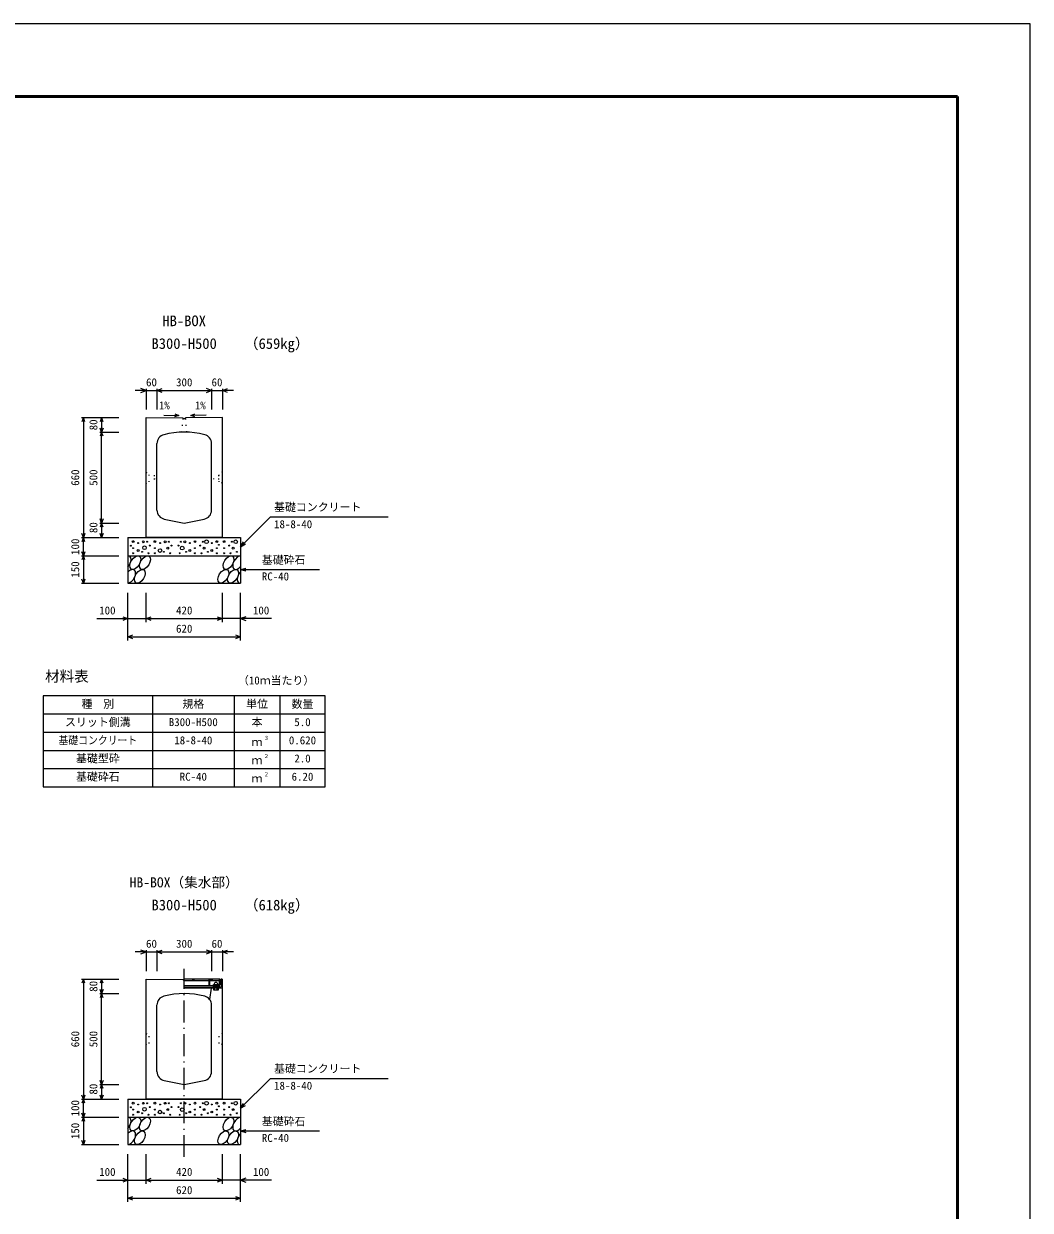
# Model space of a CAD drawing. Units: millimetres, scale not verified. Extents: x -8390 to 25210, y 0 to 11880.
# Drawn here: x 19678 to 25210, y 5357 to 11880 of the extents above; entities that cross this region are included whole.
import ezdxf
from ezdxf.enums import TextEntityAlignment as Align

# ---------------------------------------------------------------- set-up
doc = ezdxf.new("R2010")
doc.units = ezdxf.units.MM
doc.header["$LTSCALE"] = 20
doc.linetypes.add('DASHED_DOTTED', pattern=[9.25, 6, -1.5, 0.25, -1.5])
doc.linetypes.add('DOTTED', pattern=[1.75, 0.25, -1.5])
for name, color, linetype, lineweight in [('Defpoints_3', 5, 'Continuous', 25), ('DIM', 7, 'Continuous', 25), ('HATCH', 6, 'Continuous', 25), ('HYO', 3, 'Continuous', 25), ('HYO2', 4, 'Continuous', 25), ('OUTLINE', 3, 'Continuous', 25), ('OUTLINE2', 4, 'DOTTED', 25), ('TXT', 7, 'Continuous', 25), ('WAKU', 3, 'Continuous', 50)]:
    doc.layers.add(name, color=color, linetype=linetype, lineweight=lineweight)
doc.styles.add('ＭＳ ゴシック', font='')
doc.styles.get('ＭＳ ゴシック').set_extended_font_data('MS Gothic')

msp = doc.modelspace()

# ---------------------------------------------------------------- linework, layer by layer
at = {"layer": 'Defpoints_3'}
for p, q in [((25210, 11880), (8410, 11880)), ((25210, 0), (25210, 11880))]:
    msp.add_line(p, q, dxfattribs=at)
at = {"layer": 'DIM'}
for p, q in [((20350, 9863.55), (20290, 9863.55)), ((20350, 9863.55), (20321.81, 9873.81)), ((20321.81, 9853.29), (20350, 9863.55)), ((20350, 9873.55), (20350, 9758.55)), ((20350, 9863.55), (20410, 9863.55)), ((20410, 9863.55), (20438.19, 9873.81)), ((20410, 9873.55), (20410, 9758.55)), ((20410, 9863.55), (20710, 9863.55)), ((20438.19, 9853.29), (20410, 9863.55)), ((20710, 9863.55), (20681.81, 9873.81)), ((20681.81, 9853.29), (20710, 9863.55)), ((20710, 9873.55), (20710, 9758.55)), ((20710, 9863.55), (20770, 9863.55)), ((20770, 9863.55), (20798.19, 9873.81)), ((20770, 9873.55), (20770, 9758.55)), ((20798.19, 9853.29), (20770, 9863.55)), ((20830, 9863.55), (20770, 9863.55)), ((20447.27, 9728.53), (20529.74, 9726.96)), ((20529.74, 9726.96), (20507.03, 9719.18)), ((20507.34, 9735.59), (20529.74, 9726.96)), ((20596.15, 9726.89), (20618.54, 9735.53)), ((20680.02, 9728.49), (20596.15, 9726.89)), ((20618.85, 9719.12), (20596.15, 9726.89)), ((19995.8, 9714.62), (20200, 9714.62)), ((20005.8, 9714.62), (19997.59, 9692.07)), ((20005.8, 9714.62), (20005.8, 9054.62)), ((20014.01, 9692.07), (20005.8, 9714.62)), ((20105.8, 9714.62), (20097.59, 9692.07)), ((20105.8, 9634.62), (20097.59, 9657.17)), ((20105.8, 9714.62), (20105.8, 9634.62)), ((20114.01, 9692.07), (20105.8, 9714.62)), ((20114.01, 9657.17), (20105.8, 9634.62)), ((20095.8, 9634.62), (20200, 9634.62)), ((20105.8, 9634.62), (20097.59, 9612.07)), ((20105.8, 9134.62), (20105.8, 9634.62)), ((20114.01, 9612.07), (20105.8, 9634.62)), ((20095.8, 9134.62), (20200, 9134.62)), ((20105.8, 9134.62), (20097.59, 9157.17)), ((20105.8, 9134.62), (20097.59, 9112.07)), ((20114.01, 9157.17), (20105.8, 9134.62)), ((20105.8, 9134.62), (20105.8, 9054.62)), ((20114.01, 9112.07), (20105.8, 9134.62)), ((21033.65, 9168.27), (20870, 9004.62)), ((21033.65, 9168.27), (21680.53, 9168.27)), ((20005.8, 9054.62), (19997.59, 9077.17)), ((20014.01, 9077.17), (20005.8, 9054.62)), ((20105.8, 9054.62), (20097.59, 9077.17)), ((20114.01, 9077.17), (20105.8, 9054.62)), ((19995.8, 9054.62), (20200, 9054.62)), ((20005.8, 9054.62), (19997.59, 9032.07)), ((20005.8, 8954.62), (20005.8, 9054.62)), ((20014.01, 9032.07), (20005.8, 9054.62)), ((20870, 9004.62), (20885, 9030.6)), ((20870, 9004.62), (20895.98, 9019.62)), ((19995.8, 8954.62), (20200, 8954.62)), ((20005.8, 8954.62), (19997.59, 8977.17)), ((20005.8, 8954.62), (19997.59, 8932.07)), ((20014.01, 8977.17), (20005.8, 8954.62)), ((20005.8, 8954.62), (20005.8, 8804.62)), ((20014.01, 8932.07), (20005.8, 8954.62)), ((20870, 8879.62), (20898.98, 8887.39)), ((20870, 8879.62), (21303.31, 8879.62)), ((20870, 8879.62), (20898.98, 8871.86)), ((20005.8, 8804.62), (19997.59, 8827.17)), ((20014.01, 8827.17), (20005.8, 8804.62)), ((19995.8, 8804.62), (20200, 8804.62)), ((20250, 8489.11), (20250, 8751.45)), ((20350, 8589.11), (20350, 8751.45)), ((20770, 8589.11), (20770, 8751.45)), ((20870, 8489.11), (20870, 8751.45)), ((20221.81, 8619.37), (20250, 8609.11)), ((20350, 8609.11), (20378.19, 8619.37)), ((20741.81, 8619.37), (20770, 8609.11)), ((20898.19, 8619.37), (20870, 8609.11)), ((20080, 8609.11), (20250, 8609.11)), ((20250, 8609.11), (20221.81, 8598.85)), ((20250, 8609.11), (20350, 8609.11)), ((20350, 8609.11), (20770, 8609.11)), ((20378.19, 8598.85), (20350, 8609.11)), ((20770, 8609.11), (20741.81, 8598.85)), ((20870, 8609.11), (20770, 8609.11)), ((21040, 8609.11), (20870, 8609.11)), ((20870, 8609.11), (20898.19, 8598.85)), ((20250, 8509.11), (20278.19, 8519.37)), ((20250, 8509.11), (20870, 8509.11)), ((20278.19, 8498.85), (20250, 8509.11)), ((20841.81, 8519.37), (20870, 8509.11)), ((20870, 8509.11), (20841.81, 8498.85)), ((20350, 6776.78), (20321.81, 6787.04)), ((20350, 6786.78), (20350, 6671.78)), ((20410, 6776.78), (20438.19, 6787.04)), ((20410, 6786.78), (20410, 6671.78)), ((20710, 6776.78), (20681.81, 6787.04)), ((20710, 6786.78), (20710, 6671.78)), ((20770, 6776.78), (20798.19, 6787.04)), ((20770, 6786.78), (20770, 6671.78)), ((20350, 6776.78), (20290, 6776.78)), ((20321.81, 6766.52), (20350, 6776.78)), ((20350, 6776.78), (20410, 6776.78)), ((20410, 6776.78), (20710, 6776.78)), ((20438.19, 6766.52), (20410, 6776.78)), ((20681.81, 6766.52), (20710, 6776.78)), ((20710, 6776.78), (20770, 6776.78)), ((20798.19, 6766.52), (20770, 6776.78)), ((20830, 6776.78), (20770, 6776.78)), ((19995.8, 6627.65), (20200, 6627.65)), ((20005.8, 6627.65), (19997.59, 6605.1)), ((20005.8, 6627.65), (20005.8, 5967.65)), ((20014.01, 6605.1), (20005.8, 6627.65)), ((20105.8, 6627.65), (20097.59, 6605.1)), ((20105.8, 6627.65), (20105.8, 6547.65)), ((20114.01, 6605.1), (20105.8, 6627.65)), ((20095.8, 6547.65), (20200, 6547.65)), ((20105.8, 6547.65), (20097.59, 6570.2)), ((20105.8, 6547.65), (20097.59, 6525.1)), ((20114.01, 6570.2), (20105.8, 6547.65)), ((20105.8, 6047.65), (20105.8, 6547.65)), ((20114.01, 6525.1), (20105.8, 6547.65)), ((20105.8, 6047.65), (20097.59, 6070.2)), ((20114.01, 6070.2), (20105.8, 6047.65)), ((21033.65, 6081.3), (20870, 5917.65)), ((21033.65, 6081.3), (21680.53, 6081.3)), ((20095.8, 6047.65), (20200, 6047.65)), ((20105.8, 6047.65), (20097.59, 6025.1)), ((20105.8, 6047.65), (20105.8, 5967.65)), ((20114.01, 6025.1), (20105.8, 6047.65)), ((19995.8, 5967.65), (20200, 5967.65)), ((20005.8, 5967.65), (19997.59, 5990.2)), ((20005.8, 5967.65), (19997.59, 5945.1)), ((20014.01, 5990.2), (20005.8, 5967.65)), ((20005.8, 5867.65), (20005.8, 5967.65)), ((20014.01, 5945.1), (20005.8, 5967.65)), ((20105.8, 5967.65), (20097.59, 5990.2)), ((20114.01, 5990.2), (20105.8, 5967.65)), ((20870, 5917.65), (20885, 5943.63)), ((20005.8, 5867.65), (19997.59, 5890.2)), ((20014.01, 5890.2), (20005.8, 5867.65)), ((20870, 5917.65), (20895.98, 5932.65)), ((19995.8, 5867.65), (20200, 5867.65)), ((20005.8, 5867.65), (19997.59, 5845.1)), ((20005.8, 5867.65), (20005.8, 5717.65)), ((20014.01, 5845.1), (20005.8, 5867.65)), ((20870, 5792.65), (20898.98, 5800.41)), ((20870, 5792.65), (21303.31, 5792.65)), ((20870, 5792.65), (20898.98, 5784.88)), ((19995.8, 5717.65), (20200, 5717.65)), ((20005.8, 5717.65), (19997.59, 5740.2)), ((20014.01, 5740.2), (20005.8, 5717.65)), ((20250, 5402.13), (20250, 5664.48)), ((20350, 5502.13), (20350, 5664.48)), ((20770, 5502.13), (20770, 5664.48)), ((20870, 5402.13), (20870, 5664.48)), ((20080, 5522.13), (20250, 5522.13)), ((20221.81, 5532.39), (20250, 5522.13)), ((20250, 5522.13), (20221.81, 5511.87)), ((20250, 5522.13), (20350, 5522.13)), ((20350, 5522.13), (20378.19, 5532.39)), ((20350, 5522.13), (20770, 5522.13)), ((20378.19, 5511.87), (20350, 5522.13)), ((20741.81, 5532.39), (20770, 5522.13)), ((20770, 5522.13), (20741.81, 5511.87)), ((20870, 5522.13), (20770, 5522.13)), ((20898.19, 5532.39), (20870, 5522.13)), ((21040, 5522.13), (20870, 5522.13)), ((20870, 5522.13), (20898.19, 5511.87)), ((20250, 5422.13), (20278.19, 5432.39)), ((20250, 5422.13), (20870, 5422.13)), ((20278.19, 5411.87), (20250, 5422.13)), ((20841.81, 5432.39), (20870, 5422.13)), ((20870, 5422.13), (20841.81, 5411.87))]:
    msp.add_line(p, q, dxfattribs=at)
at = {"layer": 'DIM', "linetype": 'DASHED_DOTTED'}
msp.add_line((20560, 5649.58), (20560, 6683.95), dxfattribs=at)
at = {"layer": 'HATCH'}
for p, q in [((20758, 6627.85), (20560, 6627.85)), ((20560, 6619.85), (20696, 6619.85)), ((20560, 6591.85), (20753.5, 6591.85)), ((20607, 6621.85), (20607, 6627.85)), ((20613, 6621.85), (20607, 6621.85)), ((20613, 6627.85), (20613, 6621.85)), ((20696, 6627.85), (20696, 6591.85)), ((20700.5, 6591.85), (20700.5, 6627.85)), ((20700.5, 6619.85), (20753.5, 6619.85)), ((20707, 6621.85), (20707, 6627.85)), ((20713, 6621.85), (20707, 6621.85)), ((20713, 6627.85), (20713, 6621.85)), ((20720.14, 6597.85), (20747.86, 6597.85)), ((20720.14, 6585.35), (20720.14, 6597.85)), ((20727.07, 6585.35), (20727.07, 6597.85)), ((20740.93, 6585.35), (20740.93, 6597.85)), ((20747.86, 6597.85), (20747.86, 6585.35)), ((20753.5, 6583.85), (20753.5, 6627.85)), ((20758, 6595.85), (20753.5, 6595.85)), ((20758, 6627.85), (20758, 6595.85)), ((20762, 6627.85), (20762, 6586.85)), ((20768, 6627.85), (20762, 6627.85)), ((20768, 6627.85), (20768, 6577.85)), ((20560, 6583.85), (20759, 6583.85)), ((20717.5, 6585.35), (20750.5, 6585.35)), ((20717.5, 6583.85), (20717.5, 6585.35)), ((20734, 6583.85), (20717.5, 6583.85)), ((20718, 6583.85), (20718, 6577.85)), ((20768, 6577.85), (20718, 6577.85)), ((20747.86, 6585.35), (20720.14, 6585.35)), ((20747.86, 6577.85), (20720.14, 6577.85)), ((20720.14, 6577.85), (20720.14, 6567.85)), ((20720.14, 6567.85), (20747.86, 6567.85)), ((20727.07, 6567.85), (20727.07, 6577.85)), ((20750.5, 6583.85), (20734, 6583.85)), ((20740.93, 6567.85), (20740.93, 6577.85)), ((20747.86, 6567.85), (20747.86, 6577.85)), ((20750.5, 6585.35), (20750.5, 6583.85))]:
    msp.add_line(p, q, dxfattribs=at)
for centre, radius in [((20266.48, 9009.88), 2.5), ((20278.89, 9032.67), 5), ((20306.93, 9024.8), 2.5), ((20334.97, 9031.8), 5), ((20341.51, 8998.79), 10), ((20356, 9031.8), 2.5), ((20370.02, 9010.79), 2.5), ((20398.89, 9032.67), 5), ((20426.93, 9024.8), 2.5), ((20454.97, 9031.8), 5), ((20476, 9031.8), 2.5), ((20490.02, 9010.79), 2.5), ((20527.84, 9010.79), 2.5), ((20548.87, 8996.78), 10), ((20541.86, 9031.8), 2.5), ((20562.89, 9031.8), 5), ((20590.92, 9024.8), 2.5), ((20618.96, 9032.67), 5), ((20647.84, 9010.79), 2.5), ((20661.86, 9031.8), 2.5), ((20682.89, 9031.8), 10), ((20710.92, 9024.8), 2.5), ((20738.96, 9032.67), 5), ((20750.3, 9015.11), 2.5), ((20778.81, 9032.67), 5), ((20807.68, 9010.79), 2.5), ((20821.7, 9031.8), 2.5), ((20842.73, 9031.8), 10), ((20278.89, 8996.78), 2.5), ((20278.89, 8968.77), 2.5), ((20306.93, 8983.65), 5), ((20327.96, 8976.65), 2.5), ((20363.01, 8968.77), 2.5), ((20398.89, 8996.78), 2.5), ((20398.89, 8968.77), 2.5), ((20426.93, 8983.65), 10), ((20447.96, 8976.65), 2.5), ((20468.99, 8996.78), 5), ((20483.01, 8968.77), 2.5), ((20534.85, 8968.77), 2.5), ((20569.89, 8976.65), 2.5), ((20590.92, 8983.65), 5), ((20618.96, 8996.78), 2.5), ((20618.96, 8968.77), 2.5), ((20654.85, 8968.77), 2.5), ((20668.87, 8996.78), 5), ((20689.89, 8976.65), 2.5), ((20710.92, 8983.65), 5), ((20738.96, 8996.78), 2.5), ((20738.96, 8968.77), 2.5), ((20778.81, 8996.78), 2.5), ((20778.81, 8968.77), 2.5), ((20814.69, 8968.77), 2.5), ((20828.71, 8996.78), 5), ((20849.74, 8976.65), 2.5), ((20278.89, 5945.7), 5), ((20306.93, 5937.82), 2.5), ((20334.97, 5944.83), 5), ((20356, 5944.83), 2.5), ((20398.89, 5945.7), 5), ((20426.93, 5937.82), 2.5), ((20454.97, 5944.83), 5), ((20476, 5944.83), 2.5), ((20541.86, 5944.83), 2.5), ((20562.89, 5944.83), 5), ((20590.92, 5937.82), 2.5), ((20618.96, 5945.7), 5), ((20661.86, 5944.83), 2.5), ((20682.89, 5944.83), 10), ((20710.92, 5937.82), 2.5), ((20738.96, 5945.7), 5), ((20778.81, 5945.7), 5), ((20821.7, 5944.83), 2.5), ((20842.73, 5944.83), 10), ((20266.48, 5922.91), 2.5), ((20278.89, 5909.81), 2.5), ((20278.89, 5881.8), 2.5), ((20306.93, 5896.68), 5), ((20327.96, 5889.67), 2.5), ((20341.51, 5911.81), 10), ((20363.01, 5881.8), 2.5), ((20370.02, 5923.81), 2.5), ((20398.89, 5909.81), 2.5), ((20398.89, 5881.8), 2.5), ((20426.93, 5896.68), 10), ((20447.96, 5889.67), 2.5), ((20468.99, 5909.81), 5), ((20483.01, 5881.8), 2.5), ((20490.02, 5923.81), 2.5), ((20527.84, 5923.81), 2.5), ((20534.85, 5881.8), 2.5), ((20548.87, 5909.81), 10), ((20569.9, 5889.67), 2.5), ((20590.92, 5896.68), 5), ((20618.96, 5909.81), 2.5), ((20618.96, 5881.8), 2.5), ((20647.84, 5923.81), 2.5), ((20654.85, 5881.8), 2.5), ((20668.87, 5909.81), 5), ((20689.9, 5889.67), 2.5), ((20710.92, 5896.68), 5), ((20738.96, 5909.81), 2.5), ((20738.96, 5881.8), 2.5), ((20750.3, 5928.13), 2.5), ((20778.81, 5909.81), 2.5), ((20778.81, 5881.8), 2.5), ((20807.68, 5923.81), 2.5), ((20814.69, 5881.8), 2.5), ((20828.71, 5909.81), 5), ((20849.74, 5889.67), 2.5)]:
    msp.add_circle(centre, radius, dxfattribs=at)
for centre, radius, start, end in [((20734, 6597.85), 11, 0, 180), ((20759, 6586.85), 3, 270, 0)]:
    msp.add_arc(centre, radius, start, end, dxfattribs=at)
for centre, start_param, end_param in [((20237.64, 8917.1), 4.385593, 6.6745444), ((20856.14, 8917.1), 0.3357715, 4.4411806), ((20262.96, 8842.11), 3.5111464, 7.548991), ((20881.46, 8842.11), 1.2110787, 3.5658734), ((20237.64, 5830.13), 4.385593, 6.6745444), ((20856.14, 5830.13), 0.3357715, 4.4411806), ((20262.96, 5755.14), 3.5111464, 7.548991), ((20881.46, 5755.14), 1.2110787, 3.5658734)]:
    msp.add_ellipse(centre, major_axis=(21.81, 35.31), ratio=0.5792, start_param=start_param, end_param=end_param, dxfattribs=at)
for centre in [(20290.84, 8917.1), (20344.05, 8917.1), (20802.93, 8917.1), (20316.16, 8842.11), (20775.04, 8842.11), (20828.25, 8842.11), (20290.84, 5830.13), (20344.05, 5830.13), (20802.93, 5830.13), (20316.17, 5755.14), (20775.05, 5755.14), (20828.25, 5755.14)]:
    msp.add_ellipse(centre, major_axis=(21.81, 35.31), ratio=0.5792, dxfattribs=at)
at = {"layer": 'HYO'}
for p, q in [((21335, 8185.16), (19785, 8185.16)), ((19785, 8185.16), (19785, 7685.16)), ((20385, 8185.16), (20385, 7685.16)), ((20835, 8185.16), (20835, 7685.16)), ((21085, 8185.16), (21085, 7685.16)), ((21335, 7685.16), (21335, 8185.16)), ((19785, 8085.16), (21335, 8085.16)), ((19785, 7685.16), (21335, 7685.16))]:
    msp.add_line(p, q, dxfattribs=at)
at = {"layer": 'HYO2'}
for p, q in [((19785, 7985.16), (21335, 7985.16)), ((19785, 7885.16), (21335, 7885.16)), ((19785, 7785.16), (21335, 7785.16))]:
    msp.add_line(p, q, dxfattribs=at)
at = {"layer": 'OUTLINE'}
for p, q in [((20350, 9714.62), (20552.5, 9712.6)), ((20350, 9054.62), (20350, 9714.62)), ((20554, 9709.52), (20552.5, 9712.6)), ((20554, 9709.52), (20566, 9709.52)), ((20566, 9709.52), (20567.5, 9712.6)), ((20770, 9714.62), (20567.5, 9712.6)), ((20770, 9054.62), (20770, 9714.62)), ((20410, 9205.61), (20410, 9571.92)), ((20710, 9205.61), (20710, 9571.92)), ((20450.19, 9156.58), (20560, 9134.62)), ((20560, 9134.62), (20669.81, 9156.58)), ((20250, 9054.62), (20250, 8954.62)), ((20250, 9054.62), (20870, 9054.62)), ((20770, 9054.62), (20350, 9054.62)), ((20870, 9054.62), (20870, 8954.62)), ((20250, 8954.62), (20250, 8804.62)), ((20250, 8954.62), (20870, 8954.62)), ((20870, 8954.62), (20870, 8804.62)), ((20250, 8804.62), (20870, 8804.62)), ((20350, 5967.65), (20350, 6627.85)), ((20350, 6627.85), (20552.5, 6625.82)), ((20554, 6622.75), (20552.5, 6625.82)), ((20554, 6622.75), (20560, 6622.75)), ((20770, 6577.85), (20560, 6577.85)), ((20700, 6515.15), (20710, 6577.85)), ((20770, 5967.65), (20770, 6577.85)), ((20410, 6118.64), (20410, 6484.95)), ((20710, 6118.64), (20710, 6484.95)), ((20450.19, 6069.61), (20560, 6047.65)), ((20560, 6047.65), (20669.81, 6069.61)), ((20250, 5967.65), (20250, 5867.65)), ((20250, 5967.65), (20870, 5967.65)), ((20770, 5967.65), (20350, 5967.65)), ((20870, 5967.65), (20870, 5867.65)), ((20250, 5867.65), (20250, 5717.65)), ((20250, 5867.65), (20870, 5867.65)), ((20870, 5867.65), (20870, 5717.65)), ((20250, 5717.65), (20870, 5717.65))]:
    msp.add_line(p, q, dxfattribs=at)
for centre, radius, start, end in [((20460, 9571.92), 50, 104.47751, 180), ((20560, 9184.62), 450, 75.52249, 104.47751), ((20660, 9571.92), 50, 0, 75.52249), ((20460, 9205.61), 50, 180, 258.69007), ((20660, 9205.61), 50, 281.30993, 0), ((20460, 6485.15), 50, 104.47751, 180), ((20560, 6097.85), 450, 75.52249, 104.47751), ((20660, 6485.15), 50, 0, 75.52249), ((20460, 6118.64), 50, 180, 258.69007), ((20660, 6118.64), 50, 281.30993, 0)]:
    msp.add_arc(centre, radius, start, end, dxfattribs=at)
at = {"layer": 'OUTLINE2'}
for p, q in [((20547.5, 9634.45), (20554, 9709.52)), ((20566, 9709.52), (20572.5, 9634.45)), ((20350, 9414.62), (20368, 9408.59)), ((20368, 9360.62), (20368, 9408.59)), ((20770, 9414.62), (20752, 9408.62)), ((20752, 9360.62), (20752, 9408.62)), ((20350, 9354.62), (20368, 9360.62)), ((20398, 9393.62), (20368, 9393.62)), ((20398, 9375.62), (20368, 9375.62)), ((20398, 9375.62), (20398, 9393.62)), ((20722, 9375.62), (20722, 9393.62)), ((20752, 9393.62), (20722, 9393.62)), ((20752, 9375.62), (20722, 9375.62)), ((20770, 9354.62), (20752, 9360.62)), ((20350, 6327.65), (20368, 6321.62)), ((20350, 6267.65), (20368, 6273.65)), ((20368, 6273.65), (20368, 6321.62)), ((20770, 6327.65), (20752, 6321.65)), ((20752, 6273.65), (20752, 6321.65)), ((20770, 6267.65), (20752, 6273.65))]:
    msp.add_line(p, q, dxfattribs=at)
at = {"layer": 'WAKU'}
for p, q in [((24810, 11480), (8810, 11480)), ((24810, 400), (24810, 11480))]:
    msp.add_line(p, q, dxfattribs=at)

# ---------------------------------------------------------------- texts
at = {"layer": 'DIM', "style": 'ＭＳ ゴシック'}
for s, p in [('60', (20350, 9873.55)), ('300', (20515, 9873.55)), ('60', (20710, 9873.55)), ('1%', (20420.57, 9746.75)), ('1%', (20618.08, 9746.7)), ('基礎コンクリート', (21053.65, 9187.01)), ('18-8-40', (21053.65, 9093.19)), ('基礎砕石', (20986.32, 8896.79)), ('RC-40', (20986.32, 8806.1)), ('100', (20092.56, 8619.11)), ('420', (20515, 8619.11)), ('100', (20937.44, 8619.11)), ('620', (20515, 8519.11)), ('60', (20350, 6786.78)), ('300', (20515, 6786.78)), ('60', (20710, 6786.78)), ('基礎コンクリート', (21053.65, 6100.04)), ('18-8-40', (21053.65, 6006.22)), ('基礎砕石', (20986.32, 5809.82)), ('RC-40', (20986.32, 5719.13)), ('100', (20092.56, 5532.13)), ('420', (20515, 5532.13)), ('100', (20937.44, 5532.13)), ('620', (20515, 5432.13))]:
    msp.add_text(s, height=43.99, dxfattribs=at).set_placement(p, align=Align.BOTTOM_LEFT)
for s, p in [('80', (20095.8, 9644.62)), ('660', (19995.8, 9339.62)), ('500', (20095.8, 9339.62)), ('80', (20095.8, 9079.62)), ('100', (19995.8, 8959.62)), ('150', (19995.8, 8834.62)), ('80', (20095.8, 6557.65)), ('660', (19995.8, 6252.65)), ('500', (20095.8, 6252.65)), ('80', (20095.8, 5992.65)), ('100', (19995.8, 5872.65)), ('150', (19995.8, 5747.65))]:
    msp.add_text(s, height=43.99, rotation=90, dxfattribs=at).set_placement(p, align=Align.BOTTOM_LEFT)
at = {"layer": 'TXT', "style": 'ＭＳ ゴシック'}
for s, height, p in [('HB-BOX', 58.65, (20440, 10199.62)), ('B300-H500', 58.65, (20380, 10074.62)), ('（659kg）', 58.65, (20888.37, 10074.62)), ('材料表', 58.65, (19795, 8245.16)), ('（10ｍ当たり）', 43.99, (20855, 8234.16)), ('種\u3000別', 43.99, (19995, 8105.16)), ('規格', 43.99, (20550, 8105.16)), ('単位', 43.99, (20900, 8105.16)), ('数量', 43.99, (21150, 8105.16)), ('スリット側溝', 43.99, (19905, 8005.16)), ('B300-H500', 43.99, (20475, 8005.16)), ('本', 43.99, (20930, 8005.16)), ('5.0', 43.99, (21165, 8005.16)), ('18-8-40', 43.99, (20505, 7905.16)), ('３', 21.99, (20995.54, 7935.53)), ('0.620', 43.99, (21135, 7905.16)), ('ｍ', 43.99, (20930, 7895.16)), ('基礎型砕', 43.99, (19965, 7805.16)), ('ｍ', 43.99, (20930, 7795.16)), ('２', 21.99, (20995.54, 7835.53)), ('2.0', 43.99, (21165, 7805.16)), ('基礎砕石', 43.99, (19965, 7705.16)), ('RC-40', 43.99, (20535, 7705.16)), ('２', 21.99, (20995.54, 7735.53)), ('ｍ', 43.99, (20930, 7695.16)), ('6.20', 43.99, (21150, 7705.16)), ('HB-BOX（集水部）', 54.99, (20260, 7115.35)), ('B300-H500', 58.65, (20380, 6987.85)), ('（618kg）', 58.65, (20888.37, 6987.85))]:
    msp.add_text(s, height=height, dxfattribs=at).set_placement(p, align=Align.BOTTOM_LEFT)
at = {"layer": 'TXT', "style": 'ＭＳ ゴシック', "width": 0.9}
msp.add_text('基礎コンクリート', height=43.99, dxfattribs=at).set_placement((19869, 7905.16), align=Align.BOTTOM_LEFT)

doc.saveas('drawing.dxf')
